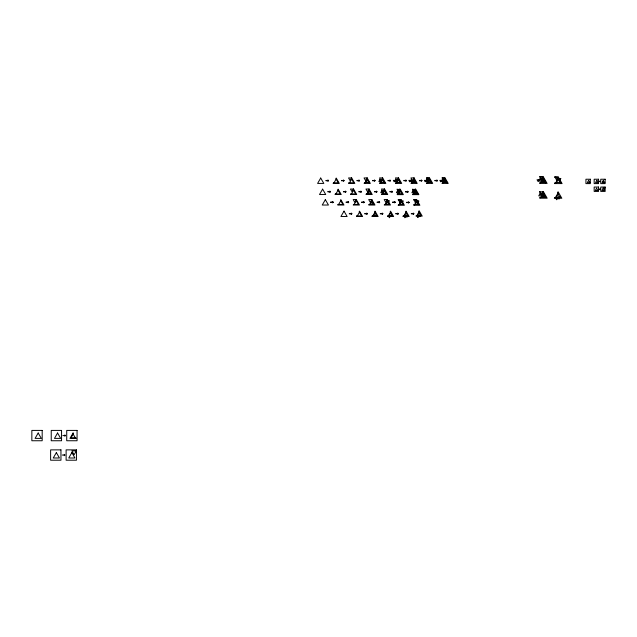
<?xml version="1.0" encoding="UTF-8"?>
<svg xmlns="http://www.w3.org/2000/svg" width="637" height="637" viewBox="0 0 637 637"><rect width="100%" height="100%" fill="white"/><g stroke="black" fill="none" stroke-linecap="round" stroke-linejoin="round"><path stroke-width="0.96" d="M334.011 182.827L336.145 179.132M335.922 193.927L338.056 190.232M349.514 182.827L351.648 179.132M338.653 204.429L340.779 200.735M351.425 193.927L353.559 190.232M365.017 182.827L367.143 179.132M354.148 204.429L356.282 200.735M366.928 193.927L369.062 190.232M357.325 215.919L359.459 212.225M380.512 182.827L382.646 179.132M369.651 204.429L371.785 200.735M382.431 193.927L384.557 190.232M372.828 215.919L374.962 212.225M396.397 182.819L398.531 179.124M385.154 204.429L387.288 200.735L389.422 200.735L388.355 202.582M398.053 194.03L400.187 190.336M390.465 212.225L388.331 215.919L389.398 217.766L390.465 215.919M399.073 204.652L401.206 200.958L403.34 200.958L402.273 202.805M411.9 182.819L414.034 179.124M412.999 182.206L414.002 180.462M413.556 194.03L415.69 190.336M414.655 193.417L415.658 191.673M405.968 212.225L403.834 215.919L404.901 217.766L405.968 215.919M414.576 204.652L416.709 200.958L417.561 200.958L418.119 201.929L418.843 200.958L417.776 202.805M427.403 182.819L429.537 179.124M428.502 182.206L429.505 180.462M419.05 211.834L416.917 215.529L417.983 217.376L417.506 216.269L418.62 216.269L419.05 215.529M417.999 217.121L418.493 216.269M442.906 182.819L445.04 179.124M444.005 182.206L445.008 180.462M540.709 182.7L543.289 178.233M542.031 181.951L543.25 179.849M540.757 197.47L543.337 193.011M542.079 196.729L543.297 194.627M555.679 182.859L558.259 178.4L559.286 178.4L559.963 179.57L560.831 178.4L559.549 180.629M558.004 193.067L555.432 197.534L556.714 199.763L556.141 198.418L557.486 198.418L558.004 197.534M556.738 199.461L557.335 198.418M64.791 436.226L65.436 435.581L64.791 434.936M327.92 181.266L328.565 180.613L327.92 179.968M64.178 455.686L64.831 455.041L64.178 454.396M329.839 192.358L330.484 191.713L329.839 191.068M343.423 181.266L344.068 180.613L343.423 179.968M332.562 202.869L333.207 202.216L332.562 201.571M345.334 192.358L345.987 191.713L345.334 191.068M358.926 181.266L359.571 180.613L358.926 179.968M348.065 202.869L348.71 202.216L348.065 201.571M360.837 192.358L361.482 191.713L360.837 191.068M374.429 181.266L375.074 180.613L374.429 179.968M351.242 214.35L351.887 213.706L351.242 213.061M363.568 202.869L364.213 202.216L363.568 201.571M376.34 192.358L376.985 191.713L376.34 191.068M389.932 181.266L390.577 180.613L389.932 179.968M366.737 214.35L367.39 213.706L366.737 213.061M379.071 202.869L379.716 202.216L379.071 201.571M391.843 192.358L392.488 191.713L391.843 191.068M405.817 181.25L406.462 180.605L405.817 179.96M382.24 214.35L382.885 213.706L382.24 213.061M394.574 202.869L395.219 202.216L394.574 201.571M407.473 192.47L408.118 191.817L407.473 191.172M421.32 181.25L421.965 180.605L421.32 179.96M408.484 203.092L409.129 202.447L408.484 201.794M397.743 214.35L398.388 213.706L397.743 213.061M436.823 181.25L437.468 180.605L436.823 179.96M413.246 214.35L413.891 213.706L413.246 213.061M599.935 181.696L599.935 181.147M599.935 189.515L599.935 188.966M559.366 178.535L560.56 178.535M325.985 180.454L328.405 180.454M341.488 180.454L343.908 180.454M356.991 180.454L359.411 180.454M372.494 180.454L374.914 180.454M387.989 180.454L390.417 180.454M403.874 180.446L406.302 180.446M419.377 180.446L421.805 180.446M434.88 180.446L437.301 180.446M325.985 180.781L328.405 180.781M341.488 180.781L343.908 180.781M356.991 180.781L359.411 180.781M372.494 180.781L374.914 180.781M387.989 180.781L390.417 180.781M403.874 180.765L406.302 180.765M419.377 180.765L421.805 180.765M434.88 180.765L437.301 180.765M599.114 181.418L600.205 181.418M542.413 181.76L544.086 181.76M444.315 182.047L445.701 182.047M541.514 182.293L545.057 182.293M365.678 182.493L368.608 182.493M381.181 182.493L384.111 182.493M397.066 182.485L399.996 182.485M412.569 182.485L415.499 182.485M428.072 182.485L431.002 182.485M443.575 182.485L446.505 182.485M556.491 182.461L560.027 182.461M599.114 189.245L600.205 189.245M397.568 189.388L399.702 189.388M413.071 189.388L415.205 189.388M327.896 191.554L330.316 191.554M343.399 191.554L345.819 191.554M358.902 191.554L361.322 191.554M374.405 191.554L376.825 191.554M389.908 191.554L392.328 191.554M405.538 191.657L407.959 191.657M327.896 191.872L330.316 191.872M343.399 191.872L345.819 191.872M358.902 191.872L361.322 191.872M374.405 191.872L376.825 191.872M389.908 191.872L392.328 191.872M540.176 191.864L542.748 191.864M405.538 191.984L407.959 191.984M367.597 193.592L370.527 193.592M383.092 193.592L386.03 193.592M398.722 193.696L401.652 193.696M414.225 193.696L417.155 193.696M541.569 197.072L545.105 197.072M417.625 201.077L418.613 201.077M330.627 202.056L333.047 202.056M346.13 202.056L348.55 202.056M361.625 202.056L364.053 202.056M377.128 202.056L379.556 202.056M392.631 202.056L395.051 202.056M406.549 202.279L408.97 202.279M330.627 202.383L333.047 202.383M346.13 202.383L348.55 202.383M361.625 202.383L364.053 202.383M377.128 202.383L379.556 202.383M392.631 202.383L395.051 202.383M406.549 202.606L408.97 202.606M370.32 204.095L373.25 204.095M385.823 204.095L388.753 204.095M399.741 204.326L402.672 204.326M415.244 204.326L418.175 204.326M349.299 213.546L351.72 213.546M364.802 213.546L367.223 213.546M380.305 213.546L382.726 213.546M395.808 213.546L398.229 213.546M411.311 213.546L413.732 213.546M349.299 213.873L351.72 213.873M364.802 213.873L367.223 213.873M380.305 213.873L382.726 213.873M395.808 213.873L398.229 213.873M411.311 213.873L413.732 213.873M62.856 435.581L65.436 435.581M62.243 455.041L64.831 455.041M603.486 180.789L604.386 182.365M555.058 177.317L556.34 179.546M558.06 193.966L559.827 197.032M540.08 177.15L541.37 179.379M442.389 178.225L443.456 180.072M426.886 178.225L427.953 180.072M414.058 200.066L415.125 201.913M419.098 212.583L420.563 215.115M406.008 212.973L407.473 215.513M398.555 200.066L399.622 201.913M390.505 212.973L391.97 215.513M375.002 212.973L376.467 215.513M356.346 199.652L359.451 205.034L353.24 205.034L353.591 204.429L358.416 204.429L356.003 200.249M73.144 434.1L75.277 437.794M38.196 433.009L35.091 438.391L41.301 438.391L38.196 433.009M57.577 433.009L54.471 438.391L60.682 438.391L57.577 433.009M56.351 452.62L53.253 458.003L59.456 458.003L56.351 452.62M73.08 433.009L69.974 438.391L76.185 438.391L75.835 437.794L71.01 437.794L73.422 433.614L73.08 433.009M71.854 452.62L68.748 458.003L74.959 458.003L71.854 452.62M76.376 450.885L74.115 454.794L71.854 450.885L76.376 450.885M320.706 178.049L317.6 183.424L323.811 183.424L320.706 178.049M322.617 189.149L319.511 194.524L325.722 194.524L322.617 189.149M333.446 182.827L333.103 183.424L339.314 183.424L336.209 178.049L335.858 178.647L338.279 182.827L333.446 182.827M325.348 199.652L322.242 205.034L328.453 205.034L325.348 199.652M335.357 193.927L335.014 194.524L341.225 194.524L338.12 189.149L337.777 189.746L340.19 193.927L335.357 193.927M351.648 177.938L350.095 180.629L348.543 177.938L351.648 177.938M348.949 182.827L348.606 183.424L354.817 183.424L351.712 178.049L351.361 178.647L353.774 182.827L348.949 182.827M338.088 204.429L337.745 205.034L343.956 205.034L340.851 199.652L340.5 200.249L342.913 204.429L338.088 204.429M353.559 189.038L352.006 191.721L350.454 189.038L353.559 189.038M350.86 193.927L350.517 194.524L356.728 194.524L353.623 189.149L353.272 189.746L355.693 193.927L350.86 193.927M344.02 211.142L340.914 216.516L347.125 216.516L344.02 211.142M367.143 177.938L365.59 180.629L364.038 177.938L367.143 177.938M364.452 182.827L364.109 183.424L370.32 183.424L367.215 178.049L366.864 178.647L369.277 182.827L367.143 179.96L365.487 182.827L364.452 182.827M356.282 199.54L354.729 202.232L353.177 199.54L356.282 199.54M369.062 189.038L367.509 191.721L365.957 189.038L369.062 189.038M366.363 193.927L366.02 194.524L372.231 194.524L369.126 189.149L368.775 189.746L371.196 193.927L369.062 191.052L367.398 193.927L366.363 193.927M356.768 215.919L356.417 216.516L362.628 216.516L359.523 211.142L359.18 211.739L361.593 215.919L356.768 215.919M379.963 179.538L378.84 181.497L381.093 181.497L379.963 179.538M382.646 177.938L381.093 180.629L379.541 177.938L382.646 177.938M379.955 182.827L379.604 183.424L385.815 183.424L382.71 178.049L382.367 178.647L384.78 182.827L382.646 179.96L380.99 182.827L379.955 182.827M371.785 199.54L370.232 202.232L368.68 199.54L371.785 199.54M369.094 204.429L368.743 205.034L374.954 205.034L371.849 199.652L371.506 200.249L373.919 204.429L371.785 201.563L370.129 204.429L369.094 204.429M381.882 190.638L380.751 192.597L383.012 192.597L381.882 190.638M384.557 189.038L383.012 191.721L381.459 189.038L384.557 189.038M381.866 193.927L381.523 194.524L387.734 194.524L384.629 189.149L384.278 189.746L386.691 193.927L384.557 191.052L382.901 193.927L381.866 193.927M372.263 215.919L371.92 216.516L378.131 216.516L375.026 211.142L374.683 211.739L375.201 212.639L373.537 215.513L377.096 215.919L372.263 215.919M394.996 180.382L394.176 181.808L393.348 180.382L394.996 180.382M395.848 179.53L394.725 181.489L396.978 181.489L395.848 179.53M398.531 177.93L396.978 180.613L395.426 177.93L398.531 177.93M395.84 182.819L395.497 183.416L401.7 183.416L398.595 178.041L398.252 178.639L400.665 182.819L398.531 179.945L396.875 182.819L395.84 182.819M387.288 199.54L385.735 202.232L384.183 199.54L387.288 199.54M384.597 204.429L384.246 205.034L390.457 205.034L387.352 199.652L387.009 200.249L389.422 204.429L387.288 201.563L385.632 204.429L384.597 204.429M397.504 190.742L396.381 192.7L398.635 192.7L397.504 190.742M399.845 189.141L398.635 191.235L397.082 189.141L398.635 191.833L399.845 189.141M397.496 194.03L397.154 194.635L403.356 194.635L400.259 189.253L399.909 189.85L402.321 194.03L400.187 191.164L398.531 194.03L397.496 194.03M387.766 215.919L387.423 216.516L393.634 216.516L390.529 211.142L390.178 211.739L390.696 212.639L389.04 215.513L392.599 215.919L387.766 215.919M410.499 180.382L409.671 181.808L408.85 180.382L410.499 180.382M411.351 179.53L410.22 181.489L412.481 181.489L411.351 179.53M400.689 200.066L399.654 202.455L401.206 199.763L398.101 199.763L400.689 200.066M398.507 204.652L398.165 205.257L404.376 205.257L401.27 199.875L400.92 200.472L403.34 204.652L401.206 201.786L399.542 204.652L398.507 204.652M414.034 177.93L412.481 180.613L410.929 177.93L414.034 177.93M411.343 182.819L410.992 183.416L417.203 183.416L414.098 178.041L413.755 178.639L416.168 182.819L414.034 179.945L415.013 182.206L411.343 182.819M413.007 190.742L411.876 192.7L414.138 192.7L413.007 190.742M415.348 189.141L414.138 191.235L412.585 189.141L414.138 191.833L415.348 189.141M412.999 194.03L412.649 194.635L418.859 194.635L415.754 189.253L415.412 189.85L417.824 194.03L415.69 191.164L416.67 193.417L412.999 194.03M403.269 215.919L402.926 216.516L409.137 216.516L406.032 211.142L405.681 211.739L406.199 212.639L404.543 215.513L408.094 215.919L403.269 215.919M426.002 180.382L425.174 181.808L424.353 180.382L426.002 180.382M426.854 179.53L425.723 181.489L427.984 181.489L426.854 179.53M406.486 215.625L405.705 216.962L407.258 216.962L406.486 215.625M416.192 200.066L415.157 202.455L416.709 199.763L413.604 199.763L416.192 200.066M429.019 178.225L427.984 180.613L429.537 177.93L426.432 177.93L429.019 178.225M414.01 204.652L413.668 205.257L419.879 205.257L416.773 199.875L416.423 200.472L418.843 204.652L416.709 201.786L415.045 204.652L414.01 204.652M426.846 182.819L426.495 183.416L432.706 183.416L429.601 178.041L429.258 178.639L431.671 182.819L429.537 179.945L430.516 182.206L426.846 182.819M416.359 215.529L416.009 216.126L422.22 216.126L419.114 210.751L418.772 211.349L419.289 212.248L417.625 215.115L421.184 215.529L416.359 215.529M419.568 215.234L418.796 216.572L420.34 216.572L419.568 215.234M441.497 180.382L440.677 181.808L439.856 180.382L441.497 180.382M442.357 179.53L441.226 181.489L443.487 181.489L442.357 179.53M444.522 178.225L443.487 180.613L445.04 177.93L441.935 177.93L444.522 178.225M442.349 182.819L441.998 183.416L448.209 183.416L445.104 178.041L444.761 178.639L447.174 182.819L445.04 179.945L446.019 182.206L445.008 180.844L444.228 182.206L442.349 182.819M539.013 179.753L538.018 181.473L537.031 179.753L539.013 179.753M540.049 178.726L538.679 181.091L541.41 181.091L540.049 178.726M542.66 177.15L541.41 180.04L543.289 176.791L539.539 176.791L542.66 177.15M540.033 182.7L539.619 183.416L547.111 183.416L543.361 176.927L542.947 177.651L545.861 182.7L545.288 182.7L543.289 179.228L544.468 181.951L543.25 180.319L542.302 181.951L540.033 182.7M540.096 193.505L538.735 195.87L541.458 195.87L540.096 193.505M542.915 191.57L541.458 194.094L539.587 191.57L541.458 194.818L543.337 191.57L542.915 191.57M540.08 197.47L539.666 198.195L547.159 198.195L543.417 191.705L542.995 192.43L545.909 197.47L545.336 197.47L543.337 194.006L544.516 196.729L541.761 196.729L541.331 197.47L540.08 197.47M557.63 177.317L556.38 180.199L558.259 176.959L554.509 176.959L557.63 177.317M555.002 182.859L554.588 183.583L562.081 183.583L558.338 177.094L557.916 177.811L560.831 182.859L560.257 182.859L558.259 179.395L556.252 182.859L555.002 182.859M554.747 197.534L554.333 198.25L561.834 198.25L558.084 191.761L557.662 192.485L558.291 193.568L556.292 197.032L560.289 197.032L560.576 197.534L554.747 197.534M558.633 197.167L557.693 198.792L559.565 198.792L558.633 197.167M588.636 180.327L587.314 182.62L589.95 182.62L588.636 180.327M596.869 180.327L595.547 182.62L598.191 182.62L596.869 180.327M596.606 188.21L595.292 190.495L597.928 190.495L596.606 188.21M603.454 180.327L602.132 182.62L604.776 182.62L602.578 182.365L603.454 180.327M603.199 188.21L601.877 190.495L604.513 190.495L603.199 188.21M605.118 187.469L604.155 189.133L603.199 187.469L605.118 187.469M590.324 179.228L585.936 179.228L585.936 183.615L590.324 183.615L590.324 179.228M598.565 179.228L594.17 179.228L594.17 183.615L598.565 183.615L598.565 179.228M605.15 179.228L600.755 179.228L600.755 183.615L605.15 183.615L605.15 179.228M598.565 187.047L594.17 187.047L594.17 191.434L598.565 191.434L598.565 187.047M605.15 187.047L600.755 187.047L600.755 191.434L605.15 191.434L605.15 187.047M42.185 430.413L31.85 430.413L31.85 440.748L42.185 440.748L42.185 430.413M61.558 430.413L51.231 430.413L51.231 440.748L61.558 440.748L61.558 430.413M77.061 430.413L66.726 430.413L66.726 440.748L77.061 440.748L77.061 430.413M60.953 449.873L50.618 449.873L50.618 460.209L60.953 460.209L60.953 449.873M76.456 449.873L66.121 449.873L66.121 460.209L76.456 460.209L76.456 449.873"/></g></svg>
